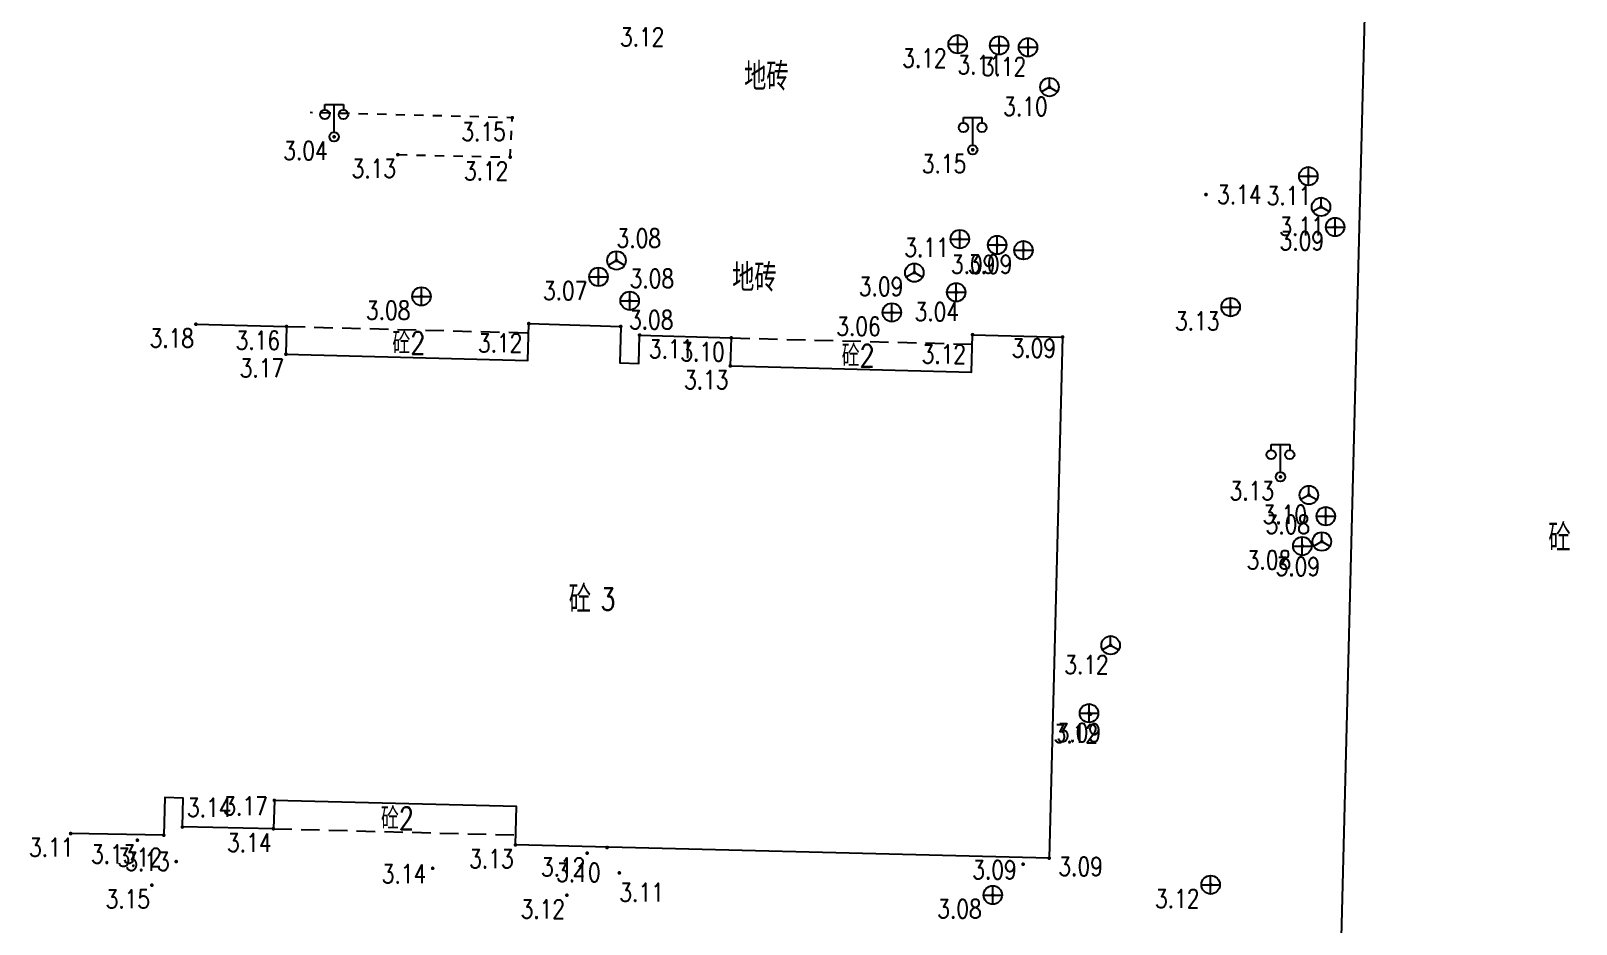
# Model space of a CAD drawing. Extents: x 500064 to 501389, y 2542464 to 2545400.
# Drawn here: x 500653 to 500736.5, y 2544845 to 2544893.2 of the extents above; entities that cross this region are included whole.
import ezdxf
from ezdxf.enums import TextEntityAlignment as Align

# ---------------------------------------------------------------- set-up
doc = ezdxf.new("R2010")
doc.units = 0
doc.header["$LTSCALE"] = 0.5
doc.linetypes.add('X5', pattern=[3, 2, -1])
doc.linetypes.add('X6', pattern=[2, 1, -1])
doc.layers.get('0').update_dxf_attribs({"linetype": 'CONTINUOUS', "lineweight": 5})
doc.layers.add('GCD', color=8, linetype='CONTINUOUS')
doc.layers.add('地形图', color=8, linetype='CONTINUOUS')
doc.styles.add('HZ', font='romans.shx', dxfattribs={"width": 0.8, "bigfont": 'hztxt.shx'})

# ---------------------------------------------------------------- blocks, each defined once
blk = doc.blocks.new('gc048')
for q in [(-0.87, -0.5), (0, 1), (0.87, -0.5)]:
    blk.add_line((0, 0), q)
blk.add_circle((0, 0), 1)
blk = doc.blocks.new('gc097')
for p, q in [((-1, 2.9), (-1, 3.5)), ((-1, 3.5), (1, 3.5)), ((0, 0.5), (0, 3.5)), ((1, 3.5), (1, 2.9))]:
    blk.add_line(p, q)
for centre in [(-1, 2.4), (1, 2.4), (0, 0)]:
    blk.add_circle(centre, 0.5)
blk = doc.blocks.new('gc043')
for p, q in [((-1, 0), (1, 0)), ((0, -1), (0, 1))]:
    blk.add_line(p, q)
blk.add_circle((0, 0), 1)
blk = doc.blocks.new('GC200')
at = {"linetype": 'Continuous', "const_width": 0.2, "flags": 128}
blk.add_lwpolyline([(-0.1, 0, 1), (0.1, 0, 1)], format="xyb", close=True, dxfattribs=at)

msp = doc.modelspace()

# ---------------------------------------------------------------- linework, layer by layer
at = {"layer": '地形图', "linetype": 'Continuous', "elevation": 3.112, "flags": 128}
msp.add_lwpolyline([(500722.711, 2544802.225), (500746.897, 2544801.416), (500749.423, 2544897.616), (500750.165, 2544929.65), (500725.973, 2544930.303), (500723.628, 2544837.872), (500721.832, 2544837.929), (500721.754, 2544834.873), (500723.551, 2544834.827)], close=True, dxfattribs=at)
at = {"layer": '地形图', "linetype": 'X6', "elevation": 3.132, "flags": 128}
msp.add_lwpolyline([(500672.852, 2544886.559), (500678.92, 2544886.426), (500679.031, 2544888.554), (500668.114, 2544888.83)], dxfattribs=at)
at = {"layer": '地形图', "linetype": 'Continuous', "flags": 128}
msp.add_lwpolyline([(500661.945, 2544877.397), (500666.84, 2544877.278), (500666.808, 2544875.78), (500679.869, 2544875.435), (500679.922, 2544877.43), (500684.885, 2544877.276), (500684.833, 2544875.305), (500685.864, 2544875.277), (500685.905, 2544876.814), (500690.858, 2544876.661), (500690.805, 2544875.147), (500703.835, 2544874.803), (500703.889, 2544876.834), (500708.748, 2544876.706), (500708.024, 2544848.553), (500679.201, 2544849.269), (500679.254, 2544851.338), (500666.181, 2544851.674), (500666.127, 2544850.142), (500661.214, 2544850.236), (500661.254, 2544851.801), (500660.26, 2544851.826), (500660.208, 2544849.794), (500655.181, 2544849.883)], dxfattribs=at)
at = {"layer": '地形图', "linetype": 'X5', "flags": 128}
for points in [[(500666.84, 2544877.278), (500679.909, 2544876.933)], [(500690.858, 2544876.661), (500703.875, 2544876.318)], [(500666.127, 2544850.142), (500679.215, 2544849.805)]]:
    msp.add_lwpolyline(points, dxfattribs=at)

# ---------------------------------------------------------------- block references
at = {"layer": '地形图', "linetype": 'Continuous'}
ref = msp.add_blockref('GC200', (500684.841, 2544893.966, 3.119), dxfattribs=dict(at, xscale=0.5, yscale=0.5, zscale=0.5))
ref.add_attrib('height', '3.12', dxfattribs={"layer": 'GCD', "linetype": 'Continuous', "height": 1, "style": 'HZ', "width": 0.8}).set_placement((500684.841, 2544892.916, 3.12), align=Align.MIDDLE_LEFT)
ref = msp.add_blockref('GC200', (500703.086, 2544892.526, 3.115), dxfattribs=dict(at, xscale=0.5, yscale=0.5, zscale=0.5))
ref.add_attrib('height', '3.12', dxfattribs={"layer": 'GCD', "linetype": 'Continuous', "height": 1, "style": 'HZ', "width": 0.8}).set_placement((500700.086, 2544891.776, 3.12), align=Align.MIDDLE_LEFT)
at = {"layer": '地形图', "linetype": 'Continuous', "xscale": 0.5, "yscale": 0.5}
for name, p in [('gc043', (500703.086, 2544892.526, 3.115)), ('gc043', (500705.323, 2544892.462, 3.111)), ('gc043', (500706.883, 2544892.36, 3.115)), ('gc048', (500708.04, 2544890.209, 3.095)), ('gc097', (500669.409, 2544887.526, 3.044)), ('gc097', (500703.896, 2544886.823, 3.153)), ('gc043', (500722.023, 2544885.394, 3.108)), ('gc048', (500722.706, 2544883.737, 3.113)), ('gc043', (500723.465, 2544882.65, 3.087)), ('gc043', (500703.2, 2544881.997, 3.108)), ('gc043', (500705.216, 2544881.682, 3.089)), ('gc043', (500706.636, 2544881.395, 3.09)), ('gc048', (500684.659, 2544880.843, 3.08)), ('gc048', (500700.745, 2544880.187, 3.09)), ('gc043', (500683.687, 2544879.958, 3.067)), ('gc043', (500674.123, 2544878.901, 3.076)), ('gc043', (500685.372, 2544878.665, 3.076)), ('gc043', (500703.004, 2544879.123, 3.043)), ('gc043', (500699.529, 2544878.036, 3.064)), ('gc043', (500717.825, 2544878.322, 3.125)), ('gc097', (500720.515, 2544869.15, 3.125)), ('gc048', (500722.052, 2544868.171, 3.097)), ('gc043', (500722.962, 2544867.027, 3.076)), ('gc043', (500721.695, 2544865.411, 3.083)), ('gc048', (500722.75, 2544865.659, 3.085)), ('gc048', (500711.343, 2544860.055, 3.124)), ('gc043', (500710.176, 2544856.383, 3.093)), ('gc043', (500716.743, 2544847.115, 3.117)), ('gc043', (500704.978, 2544846.56, 3.081))]:
    msp.add_blockref(name, p, dxfattribs=at)
at = {"layer": '地形图', "linetype": 'Continuous'}
ref = msp.add_blockref('GC200', (500705.323, 2544892.462, 3.111), dxfattribs=dict(at, xscale=0.5, yscale=0.5, zscale=0.5))
ref.add_attrib('height', '3.11', dxfattribs={"layer": 'GCD', "linetype": 'Continuous', "height": 1, "style": 'HZ', "width": 0.8}).set_placement((500703.073, 2544891.412, 3.11), align=Align.MIDDLE_LEFT)
ref = msp.add_blockref('GC200', (500706.883, 2544892.36, 3.115), dxfattribs=dict(at, xscale=0.5, yscale=0.5, zscale=0.5))
ref.add_attrib('height', '3.12', dxfattribs={"layer": 'GCD', "linetype": 'Continuous', "height": 1, "style": 'HZ', "width": 0.8}).set_placement((500704.383, 2544891.31, 3.12), align=Align.MIDDLE_LEFT)
ref = msp.add_blockref('GC200', (500708.04, 2544890.209, 3.095), dxfattribs=dict(at, xscale=0.5, yscale=0.5, zscale=0.5))
ref.add_attrib('height', '3.10', dxfattribs={"layer": 'GCD', "linetype": 'Continuous', "height": 1, "style": 'HZ', "width": 0.8}).set_placement((500705.54, 2544889.159, 3.1), align=Align.MIDDLE_LEFT)
ref = msp.add_blockref('GC200', (500679.031, 2544888.554, 3.147), dxfattribs=dict(at, xscale=0.5, yscale=0.5, zscale=0.5))
ref.add_attrib('height', '3.15', dxfattribs={"layer": 'GCD', "linetype": 'Continuous', "height": 1, "style": 'HZ', "width": 0.8}).set_placement((500676.281, 2544887.804, 3.15), align=Align.MIDDLE_LEFT)
ref = msp.add_blockref('GC200', (500669.409, 2544887.526, 3.044), dxfattribs=dict(at, xscale=0.5, yscale=0.5, zscale=0.5))
ref.add_attrib('height', '3.04', dxfattribs={"layer": 'GCD', "linetype": 'Continuous', "height": 1, "style": 'HZ', "width": 0.8}).set_placement((500666.659, 2544886.776, 3.04), align=Align.MIDDLE_LEFT)
ref = msp.add_blockref('GC200', (500672.852, 2544886.559, 3.132), dxfattribs=dict(at, xscale=0.5, yscale=0.5, zscale=0.5))
ref.add_attrib('height', '3.13', dxfattribs={"layer": 'GCD', "linetype": 'Continuous', "height": 1, "style": 'HZ', "width": 0.8}).set_placement((500670.352, 2544885.809, 3.13), align=Align.MIDDLE_LEFT)
ref = msp.add_blockref('GC200', (500678.92, 2544886.426, 3.116), dxfattribs=dict(at, xscale=0.5, yscale=0.5, zscale=0.5))
ref.add_attrib('height', '3.12', dxfattribs={"layer": 'GCD', "linetype": 'Continuous', "height": 1, "style": 'HZ', "width": 0.8}).set_placement((500676.42, 2544885.676, 3.12), align=Align.MIDDLE_LEFT)
ref = msp.add_blockref('GC200', (500703.896, 2544886.823, 3.153), dxfattribs=dict(at, xscale=0.5, yscale=0.5, zscale=0.5))
ref.add_attrib('height', '3.15', dxfattribs={"layer": 'GCD', "linetype": 'Continuous', "height": 1, "style": 'HZ', "width": 0.8}).set_placement((500701.146, 2544886.073, 3.15), align=Align.MIDDLE_LEFT)
ref = msp.add_blockref('GC200', (500716.494, 2544884.403, 3.139), dxfattribs=dict(at, xscale=0.5, yscale=0.5, zscale=0.5))
ref.add_attrib('height', '3.14', dxfattribs={"layer": 'GCD', "linetype": 'Continuous', "height": 1, "style": 'HZ', "width": 0.8}).set_placement((500717.094, 2544884.403, 3.139), align=Align.MIDDLE_LEFT)
ref = msp.add_blockref('GC200', (500722.023, 2544885.394, 3.108), dxfattribs=dict(at, xscale=0.5, yscale=0.5, zscale=0.5))
ref.add_attrib('height', '3.11', dxfattribs={"layer": 'GCD', "linetype": 'Continuous', "height": 1, "style": 'HZ', "width": 0.8}).set_placement((500719.773, 2544884.344, 3.11), align=Align.MIDDLE_LEFT)
ref = msp.add_blockref('GC200', (500722.706, 2544883.737, 3.113), dxfattribs=dict(at, xscale=0.5, yscale=0.5, zscale=0.5))
ref.add_attrib('height', '3.11', dxfattribs={"layer": 'GCD', "linetype": 'Continuous', "height": 1, "style": 'HZ', "width": 0.8}).set_placement((500720.456, 2544882.687, 3.11), align=Align.MIDDLE_LEFT)
ref = msp.add_blockref('GC200', (500684.659, 2544880.843, 3.08), dxfattribs=dict(at, xscale=0.5, yscale=0.5, zscale=0.5))
ref.add_attrib('height', '3.08', dxfattribs={"layer": 'GCD', "linetype": 'Continuous', "height": 1, "style": 'HZ', "width": 0.8}).set_placement((500684.659, 2544882.043, 3.08), align=Align.MIDDLE_LEFT)
ref = msp.add_blockref('GC200', (500723.465, 2544882.65, 3.087), dxfattribs=dict(at, xscale=0.5, yscale=0.5, zscale=0.5))
ref.add_attrib('height', '3.09', dxfattribs={"layer": 'GCD', "linetype": 'Continuous', "height": 1, "style": 'HZ', "width": 0.8}).set_placement((500720.465, 2544881.9, 3.09), align=Align.MIDDLE_LEFT)
ref = msp.add_blockref('GC200', (500703.2, 2544881.997, 3.108), dxfattribs=dict(at, xscale=0.5, yscale=0.5, zscale=0.5))
ref.add_attrib('height', '3.11', dxfattribs={"layer": 'GCD', "linetype": 'Continuous', "height": 1, "style": 'HZ', "width": 0.8}).set_placement((500700.2, 2544881.547, 3.11), align=Align.MIDDLE_LEFT)
ref = msp.add_blockref('GC200', (500705.216, 2544881.682, 3.089), dxfattribs=dict(at, xscale=0.5, yscale=0.5, zscale=0.5))
ref.add_attrib('height', '3.09', dxfattribs={"layer": 'GCD', "linetype": 'Continuous', "height": 1, "style": 'HZ', "width": 0.8}).set_placement((500702.716, 2544880.632, 3.09), align=Align.MIDDLE_LEFT)
ref = msp.add_blockref('GC200', (500706.636, 2544881.395, 3.09), dxfattribs=dict(at, xscale=0.5, yscale=0.5, zscale=0.5))
ref.add_attrib('height', '3.09', dxfattribs={"layer": 'GCD', "linetype": 'Continuous', "height": 1, "style": 'HZ', "width": 0.8}).set_placement((500703.636, 2544880.645, 3.09), align=Align.MIDDLE_LEFT)
ref = msp.add_blockref('GC200', (500683.687, 2544879.958, 3.067), dxfattribs=dict(at, xscale=0.5, yscale=0.5, zscale=0.5))
ref.add_attrib('height', '3.07', dxfattribs={"layer": 'GCD', "linetype": 'Continuous', "height": 1, "style": 'HZ', "width": 0.8}).set_placement((500680.687, 2544879.208, 3.07), align=Align.MIDDLE_LEFT)
ref = msp.add_blockref('GC200', (500685.372, 2544878.665, 3.076), dxfattribs=dict(at, xscale=0.5, yscale=0.5, zscale=0.5))
ref.add_attrib('height', '3.08', dxfattribs={"layer": 'GCD', "linetype": 'Continuous', "height": 1, "style": 'HZ', "width": 0.8}).set_placement((500685.372, 2544879.865, 3.08), align=Align.MIDDLE_LEFT)
ref = msp.add_blockref('GC200', (500700.745, 2544880.187, 3.09), dxfattribs=dict(at, xscale=0.5, yscale=0.5, zscale=0.5))
ref.add_attrib('height', '3.09', dxfattribs={"layer": 'GCD', "linetype": 'Continuous', "height": 1, "style": 'HZ', "width": 0.8}).set_placement((500697.745, 2544879.437, 3.09), align=Align.MIDDLE_LEFT)
ref = msp.add_blockref('GC200', (500674.123, 2544878.901, 3.076), dxfattribs=dict(at, xscale=0.5, yscale=0.5, zscale=0.5))
ref.add_attrib('height', '3.08', dxfattribs={"layer": 'GCD', "linetype": 'Continuous', "height": 1, "style": 'HZ', "width": 0.8}).set_placement((500671.123, 2544878.151, 3.08), align=Align.MIDDLE_LEFT)
ref = msp.add_blockref('GC200', (500703.004, 2544879.123, 3.043), dxfattribs=dict(at, xscale=0.5, yscale=0.5, zscale=0.5))
ref.add_attrib('height', '3.04', dxfattribs={"layer": 'GCD', "linetype": 'Continuous', "height": 1, "style": 'HZ', "width": 0.8}).set_placement((500700.754, 2544878.073, 3.04), align=Align.MIDDLE_LEFT)
ref = msp.add_blockref('GC200', (500684.885, 2544877.276, 3.082), dxfattribs=dict(at, xscale=0.5, yscale=0.5, zscale=0.5))
ref.add_attrib('height', '3.08', dxfattribs={"layer": 'GCD', "linetype": 'Continuous', "height": 1, "style": 'HZ', "width": 0.8}).set_placement((500685.336, 2544877.636, 3.082), align=Align.MIDDLE_LEFT)
ref = msp.add_blockref('GC200', (500699.529, 2544878.036, 3.064), dxfattribs=dict(at, xscale=0.5, yscale=0.5, zscale=0.5))
ref.add_attrib('height', '3.06', dxfattribs={"layer": 'GCD', "linetype": 'Continuous', "height": 1, "style": 'HZ', "width": 0.8}).set_placement((500696.529, 2544877.286, 3.06), align=Align.MIDDLE_LEFT)
ref = msp.add_blockref('GC200', (500717.825, 2544878.322, 3.125), dxfattribs=dict(at, xscale=0.5, yscale=0.5, zscale=0.5))
ref.add_attrib('height', '3.13', dxfattribs={"layer": 'GCD', "linetype": 'Continuous', "height": 1, "style": 'HZ', "width": 0.8}).set_placement((500714.825, 2544877.572, 3.13), align=Align.MIDDLE_LEFT)
ref = msp.add_blockref('GC200', (500661.945, 2544877.397, 3.18), dxfattribs=dict(at, xscale=0.5, yscale=0.5, zscale=0.5))
ref.add_attrib('height', '3.18', dxfattribs={"layer": 'GCD', "linetype": 'Continuous', "height": 1, "style": 'HZ', "width": 0.8}).set_placement((500659.445, 2544876.647, 3.18), align=Align.MIDDLE_LEFT)
ref = msp.add_blockref('GC200', (500666.84, 2544877.278, 3.158), dxfattribs=dict(at, xscale=0.5, yscale=0.5, zscale=0.5))
ref.add_attrib('height', '3.16', dxfattribs={"layer": 'GCD', "linetype": 'Continuous', "height": 1, "style": 'HZ', "width": 0.8}).set_placement((500664.09, 2544876.528, 3.16), align=Align.MIDDLE_LEFT)
ref = msp.add_blockref('GC200', (500679.922, 2544877.43, 3.116), dxfattribs=dict(at, xscale=0.5, yscale=0.5, zscale=0.5))
ref.add_attrib('height', '3.12', dxfattribs={"layer": 'GCD', "linetype": 'Continuous', "height": 1, "style": 'HZ', "width": 0.8}).set_placement((500677.172, 2544876.38, 3.12), align=Align.MIDDLE_LEFT)
ref = msp.add_blockref('GC200', (500685.905, 2544876.814, 3.11), dxfattribs=dict(at, xscale=0.5, yscale=0.5, zscale=0.5))
ref.add_attrib('height', '3.11', dxfattribs={"layer": 'GCD', "linetype": 'Continuous', "height": 1, "style": 'HZ', "width": 0.8}).set_placement((500686.405, 2544876.064, 3.11), align=Align.MIDDLE_LEFT)
ref = msp.add_blockref('GC200', (500690.858, 2544876.661, 3.098), dxfattribs=dict(at, xscale=0.5, yscale=0.5, zscale=0.5))
ref.add_attrib('height', '3.10', dxfattribs={"layer": 'GCD', "linetype": 'Continuous', "height": 1, "style": 'HZ', "width": 0.8}).set_placement((500688.108, 2544875.911, 3.1), align=Align.MIDDLE_LEFT)
ref = msp.add_blockref('GC200', (500703.889, 2544876.834, 3.115), dxfattribs=dict(at, xscale=0.5, yscale=0.5, zscale=0.5))
ref.add_attrib('height', '3.12', dxfattribs={"layer": 'GCD', "linetype": 'Continuous', "height": 1, "style": 'HZ', "width": 0.8}).set_placement((500701.139, 2544875.784, 3.12), align=Align.MIDDLE_LEFT)
ref = msp.add_blockref('GC200', (500708.748, 2544876.706, 3.087), dxfattribs=dict(at, xscale=0.5, yscale=0.5, zscale=0.5))
ref.add_attrib('height', '3.09', dxfattribs={"layer": 'GCD', "linetype": 'Continuous', "height": 1, "style": 'HZ', "width": 0.8}).set_placement((500705.998, 2544876.106, 3.09), align=Align.MIDDLE_LEFT)
ref = msp.add_blockref('GC200', (500666.808, 2544875.78, 3.166), dxfattribs=dict(at, xscale=0.5, yscale=0.5, zscale=0.5))
ref.add_attrib('height', '3.17', dxfattribs={"layer": 'GCD', "linetype": 'Continuous', "height": 1, "style": 'HZ', "width": 0.8}).set_placement((500664.308, 2544875.03, 3.17), align=Align.MIDDLE_LEFT)
ref = msp.add_blockref('GC200', (500690.805, 2544875.147, 3.127), dxfattribs=dict(at, xscale=0.5, yscale=0.5, zscale=0.5))
ref.add_attrib('height', '3.13', dxfattribs={"layer": 'GCD', "linetype": 'Continuous', "height": 1, "style": 'HZ', "width": 0.8}).set_placement((500688.305, 2544874.397, 3.13), align=Align.MIDDLE_LEFT)
ref = msp.add_blockref('GC200', (500720.515, 2544869.15, 3.125), dxfattribs=dict(at, xscale=0.5, yscale=0.5, zscale=0.5))
ref.add_attrib('height', '3.13', dxfattribs={"layer": 'GCD', "linetype": 'Continuous', "height": 1, "style": 'HZ', "width": 0.8}).set_placement((500717.765, 2544868.4, 3.13), align=Align.MIDDLE_LEFT)
ref = msp.add_blockref('GC200', (500722.052, 2544868.171, 3.097), dxfattribs=dict(at, xscale=0.5, yscale=0.5, zscale=0.5))
ref.add_attrib('height', '3.10', dxfattribs={"layer": 'GCD', "linetype": 'Continuous', "height": 1, "style": 'HZ', "width": 0.8}).set_placement((500719.552, 2544867.121, 3.1), align=Align.MIDDLE_LEFT)
ref = msp.add_blockref('GC200', (500722.962, 2544867.027, 3.076), dxfattribs=dict(at, xscale=0.5, yscale=0.5, zscale=0.5))
ref.add_attrib('height', '3.08', dxfattribs={"layer": 'GCD', "linetype": 'Continuous', "height": 1, "style": 'HZ', "width": 0.8}).set_placement((500719.712, 2544866.577, 3.08), align=Align.MIDDLE_LEFT)
ref = msp.add_blockref('GC200', (500722.75, 2544865.659, 3.085), dxfattribs=dict(at, xscale=0.5, yscale=0.5, zscale=0.5))
ref.add_attrib('height', '3.09', dxfattribs={"layer": 'GCD', "linetype": 'Continuous', "height": 1, "style": 'HZ', "width": 0.8}).set_placement((500720.25, 2544864.309, 3.09), align=Align.MIDDLE_LEFT)
ref = msp.add_blockref('GC200', (500721.695, 2544865.411, 3.083), dxfattribs=dict(at, xscale=0.5, yscale=0.5, zscale=0.5))
ref.add_attrib('height', '3.08', dxfattribs={"layer": 'GCD', "linetype": 'Continuous', "height": 1, "style": 'HZ', "width": 0.8}).set_placement((500718.695, 2544864.661, 3.08), align=Align.MIDDLE_LEFT)
ref = msp.add_blockref('GC200', (500711.343, 2544860.055, 3.124), dxfattribs=dict(at, xscale=0.5, yscale=0.5, zscale=0.5))
ref.add_attrib('height', '3.12', dxfattribs={"layer": 'GCD', "linetype": 'Continuous', "height": 1, "style": 'HZ', "width": 0.8}).set_placement((500708.843, 2544859.005, 3.12), align=Align.MIDDLE_LEFT)
ref = msp.add_blockref('GC200', (500710.259, 2544856.331, 3.117), dxfattribs=dict(at, xscale=0.5, yscale=0.5, zscale=0.5))
ref.add_attrib('height', '3.12', dxfattribs={"layer": 'GCD', "linetype": 'Continuous', "height": 1, "style": 'HZ', "width": 0.8}).set_placement((500708.259, 2544855.281, 3.12), align=Align.MIDDLE_LEFT)
ref = msp.add_blockref('GC200', (500710.176, 2544856.383, 3.093), dxfattribs=dict(at, xscale=0.5, yscale=0.5, zscale=0.5))
ref.add_attrib('height', '3.09', dxfattribs={"layer": 'GCD', "linetype": 'Continuous', "height": 1, "style": 'HZ', "width": 0.8}).set_placement((500708.426, 2544855.333, 3.09), align=Align.MIDDLE_LEFT)
ref = msp.add_blockref('GC200', (500661.214, 2544850.236, 3.141), dxfattribs=dict(at, xscale=0.5, yscale=0.5, zscale=0.5))
ref.add_attrib('height', '3.14', dxfattribs={"layer": 'GCD', "linetype": 'Continuous', "height": 1, "style": 'HZ', "width": 0.8}).set_placement((500661.464, 2544851.286, 3.14), align=Align.MIDDLE_LEFT)
ref = msp.add_blockref('GC200', (500666.181, 2544851.674, 3.169), dxfattribs=dict(at, xscale=0.5, yscale=0.5, zscale=0.5))
ref.add_attrib('height', '3.17', dxfattribs={"layer": 'GCD', "linetype": 'Continuous', "height": 1, "style": 'HZ', "width": 0.8}).set_placement((500663.431, 2544851.374, 3.17), align=Align.MIDDLE_LEFT)
ref = msp.add_blockref('GC200', (500655.181, 2544849.883, 3.106), dxfattribs=dict(at, xscale=0.5, yscale=0.5, zscale=0.5))
ref.add_attrib('height', '3.11', dxfattribs={"layer": 'GCD', "linetype": 'Continuous', "height": 1, "style": 'HZ', "width": 0.8}).set_placement((500652.931, 2544849.133, 3.11), align=Align.MIDDLE_LEFT)
ref = msp.add_blockref('GC200', (500660.208, 2544849.794, 3.118), dxfattribs=dict(at, xscale=0.5, yscale=0.5, zscale=0.5))
ref.add_attrib('height', '3.12', dxfattribs={"layer": 'GCD', "linetype": 'Continuous', "height": 1, "style": 'HZ', "width": 0.8}).set_placement((500657.708, 2544848.594, 3.12), align=Align.MIDDLE_LEFT)
ref = msp.add_blockref('GC200', (500666.127, 2544850.142, 3.141), dxfattribs=dict(at, xscale=0.5, yscale=0.5, zscale=0.5))
ref.add_attrib('height', '3.14', dxfattribs={"layer": 'GCD', "linetype": 'Continuous', "height": 1, "style": 'HZ', "width": 0.8}).set_placement((500663.627, 2544849.392, 3.14), align=Align.MIDDLE_LEFT)
ref = msp.add_blockref('GC200', (500658.783, 2544849.522, 3.134), dxfattribs=dict(at, xscale=0.5, yscale=0.5, zscale=0.5))
ref.add_attrib('height', '3.13', dxfattribs={"layer": 'GCD', "linetype": 'Continuous', "height": 1, "style": 'HZ', "width": 0.8}).set_placement((500656.283, 2544848.772, 3.13), align=Align.MIDDLE_LEFT)
ref = msp.add_blockref('GC200', (500660.881, 2544848.367, 3.127), dxfattribs=dict(at, xscale=0.5, yscale=0.5, zscale=0.5))
ref.add_attrib('height', '3.13', dxfattribs={"layer": 'GCD', "linetype": 'Continuous', "height": 1, "style": 'HZ', "width": 0.8}).set_placement((500658.131, 2544848.367, 3.13), align=Align.MIDDLE_LEFT)
ref = msp.add_blockref('GC200', (500679.201, 2544849.269, 3.129), dxfattribs=dict(at, xscale=0.5, yscale=0.5, zscale=0.5))
ref.add_attrib('height', '3.13', dxfattribs={"layer": 'GCD', "linetype": 'Continuous', "height": 1, "style": 'HZ', "width": 0.8}).set_placement((500676.701, 2544848.519, 3.13), align=Align.MIDDLE_LEFT)
ref = msp.add_blockref('GC200', (500683.075, 2544848.821, 3.118), dxfattribs=dict(at, xscale=0.5, yscale=0.5, zscale=0.5))
ref.add_attrib('height', '3.12', dxfattribs={"layer": 'GCD', "linetype": 'Continuous', "height": 1, "style": 'HZ', "width": 0.8}).set_placement((500680.575, 2544848.071, 3.12), align=Align.MIDDLE_LEFT)
ref = msp.add_blockref('GC200', (500684.149, 2544849.127, 3.095), dxfattribs=dict(at, xscale=0.5, yscale=0.5, zscale=0.5))
ref.add_attrib('height', '3.10', dxfattribs={"layer": 'GCD', "linetype": 'Continuous', "height": 1, "style": 'HZ', "width": 0.8}).set_placement((500681.399, 2544847.777, 3.1), align=Align.MIDDLE_LEFT)
ref = msp.add_blockref('GC200', (500674.733, 2544848.003, 3.142), dxfattribs=dict(at, xscale=0.5, yscale=0.5, zscale=0.5))
ref.add_attrib('height', '3.14', dxfattribs={"layer": 'GCD', "linetype": 'Continuous', "height": 1, "style": 'HZ', "width": 0.8}).set_placement((500671.983, 2544847.703, 3.14), align=Align.MIDDLE_LEFT)
ref = msp.add_blockref('GC200', (500706.617, 2544848.225, 3.09), dxfattribs=dict(at, xscale=0.5, yscale=0.5, zscale=0.5))
ref.add_attrib('height', '3.09', dxfattribs={"layer": 'GCD', "linetype": 'Continuous', "height": 1, "style": 'HZ', "width": 0.8}).set_placement((500703.867, 2544847.925, 3.09), align=Align.MIDDLE_LEFT)
ref = msp.add_blockref('GC200', (500708.024, 2544848.553, 3.09), dxfattribs=dict(at, xscale=0.5, yscale=0.5, zscale=0.5))
ref.add_attrib('height', '3.09', dxfattribs={"layer": 'GCD', "linetype": 'Continuous', "height": 1, "style": 'HZ', "width": 0.8}).set_placement((500708.524, 2544848.103, 3.09), align=Align.MIDDLE_LEFT)
ref = msp.add_blockref('GC200', (500659.567, 2544847.092, 3.145), dxfattribs=dict(at, xscale=0.5, yscale=0.5, zscale=0.5))
ref.add_attrib('height', '3.15', dxfattribs={"layer": 'GCD', "linetype": 'Continuous', "height": 1, "style": 'HZ', "width": 0.8}).set_placement((500657.067, 2544846.342, 3.15), align=Align.MIDDLE_LEFT)
ref = msp.add_blockref('GC200', (500684.812, 2544847.754, 3.108), dxfattribs=dict(at, xscale=0.5, yscale=0.5, zscale=0.5))
ref.add_attrib('height', '3.11', dxfattribs={"layer": 'GCD', "linetype": 'Continuous', "height": 1, "style": 'HZ', "width": 0.8}).set_placement((500684.812, 2544846.704, 3.11), align=Align.MIDDLE_LEFT)
ref = msp.add_blockref('GC200', (500716.743, 2544847.115, 3.117), dxfattribs=dict(at, xscale=0.5, yscale=0.5, zscale=0.5))
ref.add_attrib('height', '3.12', dxfattribs={"layer": 'GCD', "linetype": 'Continuous', "height": 1, "style": 'HZ', "width": 0.8}).set_placement((500713.743, 2544846.365, 3.12), align=Align.MIDDLE_LEFT)
ref = msp.add_blockref('GC200', (500681.98, 2544846.549, 3.118), dxfattribs=dict(at, xscale=0.5, yscale=0.5, zscale=0.5))
ref.add_attrib('height', '3.12', dxfattribs={"layer": 'GCD', "linetype": 'Continuous', "height": 1, "style": 'HZ', "width": 0.8}).set_placement((500679.48, 2544845.799, 3.12), align=Align.MIDDLE_LEFT)
ref = msp.add_blockref('GC200', (500704.978, 2544846.56, 3.081), dxfattribs=dict(at, xscale=0.5, yscale=0.5, zscale=0.5))
ref.add_attrib('height', '3.08', dxfattribs={"layer": 'GCD', "linetype": 'Continuous', "height": 1, "style": 'HZ', "width": 0.8}).set_placement((500701.978, 2544845.81, 3.08), align=Align.MIDDLE_LEFT)

# ---------------------------------------------------------------- texts
at = {"layer": '地形图', "linetype": 'Continuous', "style": 'HZ', "width": 0.8}
for s, height, p in [('地砖', 1.5, (500692.752, 2544890.852)), ('地砖', 1.5, (500692.105, 2544879.985)), ('砼2', 1.2, (500673.451, 2544876.445)), ('砼2', 1.2, (500697.715, 2544875.759)), ('砼2', 1.2, (500672.833, 2544850.765))]:
    msp.add_text(s, height=height, dxfattribs=at).set_placement(p, align=Align.MIDDLE)
for p in [(500736.186, 2544865.865), (500683.284, 2544862.542)]:
    msp.add_text('砼', height=1.5, dxfattribs=at).set_placement(p, align=Align.MIDDLE_RIGHT)
msp.add_text('3', height=1.2, dxfattribs=at).set_placement((500683.784, 2544862.542), align=Align.MIDDLE_LEFT)

doc.saveas('drawing.dxf')
